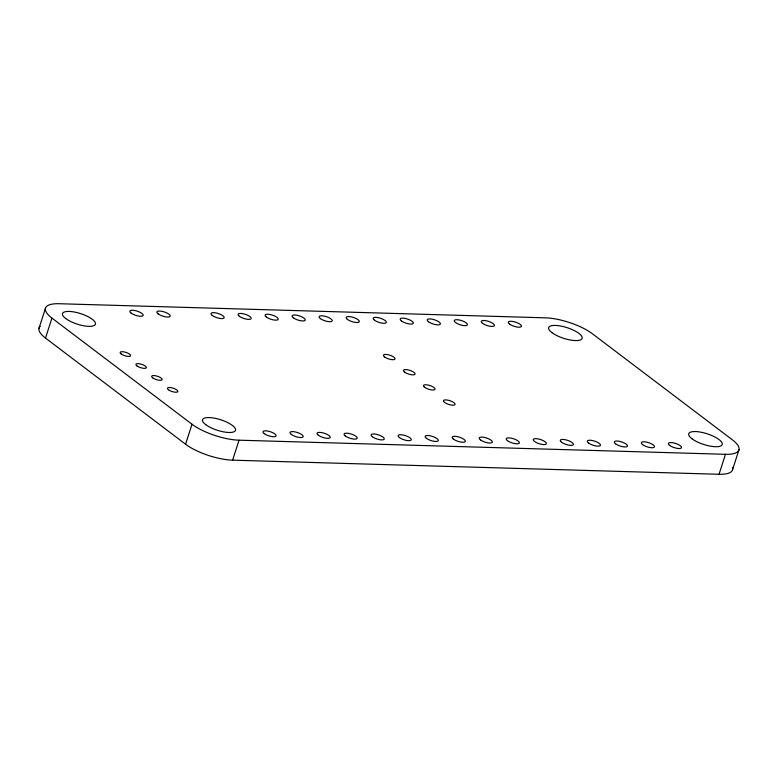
<?xml version="1.0" encoding="UTF-8"?>
<svg xmlns="http://www.w3.org/2000/svg" width="778" height="778" viewBox="0 0 778 778"><rect width="100%" height="100%" fill="white"/><g stroke="black" fill="none" stroke-linecap="round" stroke-linejoin="round"><path stroke-width="1.17" d="M39.007 328.267L45.464 308.302M45.494 338.07L51.951 318.105A35.146 11.213 17.9 0 1 58.963 303.721L545.397 317.832A35.146 11.213 17.9 0 1 592.428 333.781L732.506 439.93A35.146 11.213 17.9 0 1 725.485 454.303L719.037 474.279L232.603 460.168A35.146 11.213 17.9 0 1 185.572 444.219L45.494 338.07A35.146 11.213 17.9 0 1 40.193 326.352M185.572 444.219L192.02 424.243L51.951 318.105M232.603 460.168L239.05 440.192L725.485 454.303M732.536 469.698L738.993 449.733M239.05 440.192A35.146 11.213 17.9 0 1 192.02 424.243M732.438 467.374A35.146 11.213 17.9 0 1 719.037 474.279M551.894 332.605A17.573 5.602 17.9 0 0 580.826 339.762A17.573 5.602 17.9 0 0 563.496 326.634A17.573 5.602 17.9 0 0 551.894 332.605M691.963 438.753A17.573 5.602 17.9 0 0 720.895 445.901A17.573 5.602 17.9 0 0 703.575 432.772A17.573 5.602 17.9 0 0 691.963 438.753M168.388 389.749A5.534 1.77 17.9 0 0 177.501 391.995A5.534 1.77 17.9 0 0 172.035 387.862A5.534 1.77 17.9 0 0 168.388 389.749M152.624 377.807A5.534 1.77 17.9 0 0 161.746 380.063A5.534 1.77 17.9 0 0 156.281 375.92A5.534 1.77 17.9 0 0 152.624 377.807M136.87 365.864A5.534 1.77 17.9 0 0 145.982 368.12A5.534 1.77 17.9 0 0 140.526 363.987A5.534 1.77 17.9 0 0 136.87 365.864M121.115 353.922A5.534 1.77 17.9 0 0 130.227 356.178A5.534 1.77 17.9 0 0 124.772 352.045A5.534 1.77 17.9 0 0 121.115 353.922M131.122 313.106A7.031 2.246 17.9 0 0 142.695 315.965A7.031 2.246 17.9 0 0 135.761 310.714A7.031 2.246 17.9 0 0 131.122 313.106M158.148 313.894A7.031 2.246 17.9 0 0 169.721 316.753A7.031 2.246 17.9 0 0 162.787 311.501A7.031 2.246 17.9 0 0 158.148 313.894M444.53 402.411A6.156 1.964 17.9 0 0 454.663 404.91A6.156 1.964 17.9 0 0 448.595 400.31A6.156 1.964 17.9 0 0 444.53 402.411M424.516 387.24A6.156 1.964 17.9 0 0 434.659 389.749A6.156 1.964 17.9 0 0 428.581 385.149A6.156 1.964 17.9 0 0 424.516 387.24M404.511 372.079A6.156 1.964 17.9 0 0 414.645 374.588A6.156 1.964 17.9 0 0 408.576 369.988A6.156 1.964 17.9 0 0 404.511 372.079M384.497 356.917A6.156 1.964 17.9 0 0 394.641 359.426A6.156 1.964 17.9 0 0 388.562 354.826A6.156 1.964 17.9 0 0 384.497 356.917M264.267 433.638A6.924 2.208 17.9 0 0 275.655 436.448A6.924 2.208 17.9 0 0 268.828 431.284A6.924 2.208 17.9 0 0 264.267 433.638M291.283 434.416A6.924 2.208 17.9 0 0 302.681 437.236A6.924 2.208 17.9 0 0 295.854 432.062A6.924 2.208 17.9 0 0 291.283 434.416M318.309 435.203A6.924 2.208 17.9 0 0 329.707 438.024A6.924 2.208 17.9 0 0 322.88 432.85A6.924 2.208 17.9 0 0 318.309 435.203M345.335 435.991A6.924 2.208 17.9 0 0 356.723 438.802A6.924 2.208 17.9 0 0 349.906 433.638A6.924 2.208 17.9 0 0 345.335 435.991M372.361 436.769A6.924 2.208 17.9 0 0 383.749 439.589A6.924 2.208 17.9 0 0 376.931 434.416A6.924 2.208 17.9 0 0 372.361 436.769M399.386 437.557A6.924 2.208 17.9 0 0 410.774 440.367A6.924 2.208 17.9 0 0 403.957 435.203A6.924 2.208 17.9 0 0 399.386 437.557M426.412 438.335A6.924 2.208 17.9 0 0 437.8 441.155A6.924 2.208 17.9 0 0 430.973 435.981A6.924 2.208 17.9 0 0 426.412 438.335M453.438 439.123A6.924 2.208 17.9 0 0 464.826 441.943A6.924 2.208 17.9 0 0 457.999 436.769A6.924 2.208 17.9 0 0 453.438 439.123M480.454 439.91A6.924 2.208 17.9 0 0 491.852 442.721A6.924 2.208 17.9 0 0 485.025 437.557A6.924 2.208 17.9 0 0 480.454 439.91M507.48 440.688A6.924 2.208 17.9 0 0 518.877 443.509A6.924 2.208 17.9 0 0 512.05 438.335A6.924 2.208 17.9 0 0 507.48 440.688M534.505 441.476A6.924 2.208 17.9 0 0 545.893 444.287A6.924 2.208 17.9 0 0 539.076 439.123A6.924 2.208 17.9 0 0 534.505 441.476M561.531 442.254A6.924 2.208 17.9 0 0 572.919 445.074A6.924 2.208 17.9 0 0 566.102 439.901A6.924 2.208 17.9 0 0 561.531 442.254M588.557 443.042A6.924 2.208 17.9 0 0 599.945 445.862A6.924 2.208 17.9 0 0 593.128 440.688A6.924 2.208 17.9 0 0 588.557 443.042M615.583 443.83A6.924 2.208 17.9 0 0 626.971 446.64A6.924 2.208 17.9 0 0 620.144 441.476A6.924 2.208 17.9 0 0 615.583 443.83M642.599 444.608A6.924 2.208 17.9 0 0 653.997 447.428A6.924 2.208 17.9 0 0 647.17 442.254A6.924 2.208 17.9 0 0 642.599 444.608M669.625 445.395A6.924 2.208 17.9 0 0 681.022 448.216A6.924 2.208 17.9 0 0 674.195 443.042A6.924 2.208 17.9 0 0 669.625 445.395M509.551 324.086A6.924 2.208 17.9 0 0 520.939 326.906A6.924 2.208 17.9 0 0 514.112 321.732A6.924 2.208 17.9 0 0 509.551 324.086M482.525 323.308A6.924 2.208 17.9 0 0 493.913 326.118A6.924 2.208 17.9 0 0 487.086 320.954A6.924 2.208 17.9 0 0 482.525 323.308M455.5 322.52A6.924 2.208 17.9 0 0 466.888 325.34A6.924 2.208 17.9 0 0 460.07 320.166A6.924 2.208 17.9 0 0 455.5 322.52M428.474 321.732A6.924 2.208 17.9 0 0 439.862 324.552A6.924 2.208 17.9 0 0 433.045 319.379A6.924 2.208 17.9 0 0 428.474 321.732M401.448 320.954A6.924 2.208 17.9 0 0 412.836 323.765A6.924 2.208 17.9 0 0 406.019 318.601A6.924 2.208 17.9 0 0 401.448 320.954M374.422 320.166A6.924 2.208 17.9 0 0 385.82 322.987A6.924 2.208 17.9 0 0 378.993 317.813A6.924 2.208 17.9 0 0 374.422 320.166M347.396 319.379A6.924 2.208 17.9 0 0 358.794 322.199A6.924 2.208 17.9 0 0 351.967 317.025A6.924 2.208 17.9 0 0 347.396 319.379M320.38 318.601A6.924 2.208 17.9 0 0 331.768 321.411A6.924 2.208 17.9 0 0 324.941 316.247A6.924 2.208 17.9 0 0 320.38 318.601M293.355 317.813A6.924 2.208 17.9 0 0 304.743 320.633A6.924 2.208 17.9 0 0 297.925 315.46A6.924 2.208 17.9 0 0 293.355 317.813M266.329 317.035A6.924 2.208 17.9 0 0 277.717 319.846A6.924 2.208 17.9 0 0 270.9 314.682A6.924 2.208 17.9 0 0 266.329 317.035M239.303 316.247A6.924 2.208 17.9 0 0 250.691 319.068A6.924 2.208 17.9 0 0 243.874 313.894A6.924 2.208 17.9 0 0 239.303 316.247M212.277 315.46A6.924 2.208 17.9 0 0 223.675 318.28A6.924 2.208 17.9 0 0 216.848 313.106A6.924 2.208 17.9 0 0 212.277 315.46M65.673 318.503A17.301 5.514 17.9 0 0 94.148 325.544A17.301 5.514 17.9 0 0 77.09 312.62A17.301 5.514 17.9 0 0 65.673 318.503M205.742 424.642A17.301 5.514 17.9 0 0 234.217 431.683A17.301 5.514 17.9 0 0 217.159 418.759A17.301 5.514 17.9 0 0 205.742 424.642"/></g></svg>
